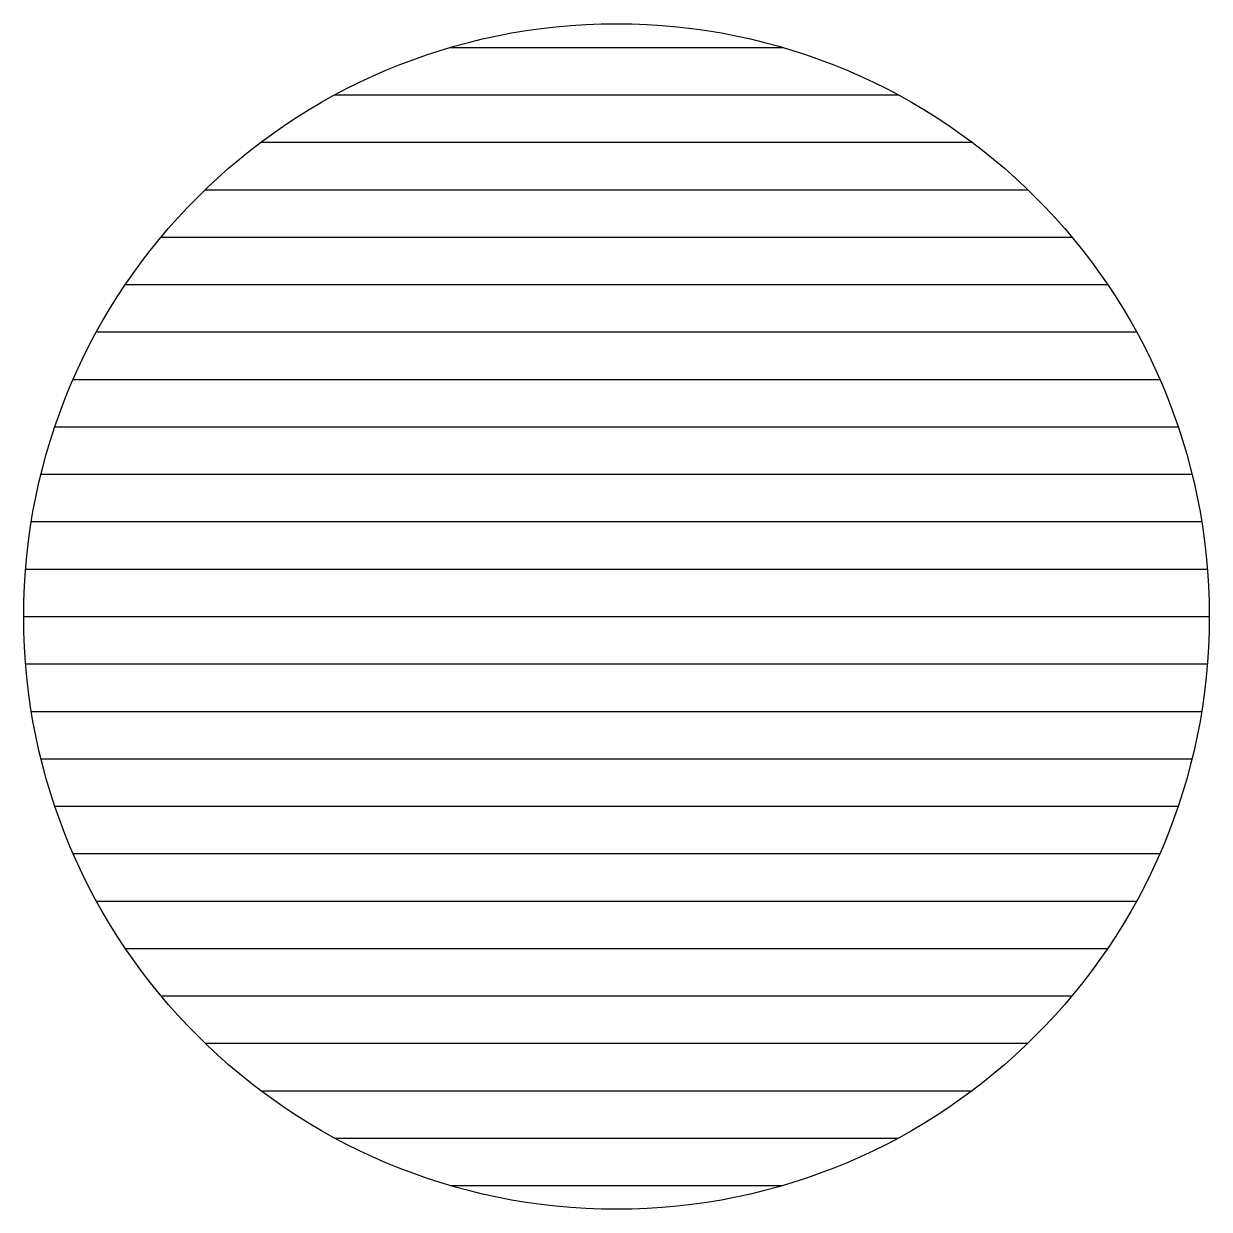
# Model space of a CAD drawing. Extents: x -0.0469 to 0.0469, y -0.0469 to 0.0469.
import ezdxf

# ---------------------------------------------------------------- set-up
doc = ezdxf.new("R2010")
doc.units = 0
doc.layers.get('0').update_dxf_attribs({"linetype": 'CONTINUOUS'})

msp = doc.modelspace()

# ---------------------------------------------------------------- linework, layer by layer
at = {"color": 0}
for p, q in [((-0.013143, 0.045), (0.013143, 0.045)), ((-0.022275, 0.04125), (0.022275, 0.04125)), ((-0.028133, 0.0375), (0.028133, 0.0375)), ((-0.032537, 0.03375), (0.032537, 0.03375)), ((-0.036024, 0.03), (0.036024, 0.03)), ((-0.038842, 0.02625), (0.038842, 0.02625)), ((-0.041128, 0.0225), (0.041128, 0.0225)), ((-0.042967, 0.01875), (0.042967, 0.01875)), ((-0.044415, 0.015), (0.044415, 0.015)), ((-0.04551, 0.01125), (0.04551, 0.01125)), ((-0.046276, 0.0075), (0.046276, 0.0075)), ((-0.04673, 0.00375), (0.04673, 0.00375)), ((-0.04688, 0), (0.04688, 0)), ((-0.04673, -0.00375), (0.04673, -0.00375)), ((-0.046276, -0.0075), (0.046276, -0.0075)), ((-0.04551, -0.01125), (0.04551, -0.01125)), ((-0.044415, -0.015), (0.044415, -0.015)), ((-0.042967, -0.01875), (0.042967, -0.01875)), ((-0.041128, -0.0225), (0.041128, -0.0225)), ((-0.038842, -0.02625), (0.038842, -0.02625)), ((-0.036024, -0.03), (0.036024, -0.03)), ((-0.032537, -0.03375), (0.032537, -0.03375)), ((-0.028133, -0.0375), (0.028133, -0.0375)), ((-0.022275, -0.04125), (0.022275, -0.04125)), ((-0.013143, -0.045), (0.013143, -0.045))]:
    msp.add_line(p, q, dxfattribs=at)
msp.add_circle((0, 0), 0.04688, dxfattribs=at)

doc.saveas('drawing.dxf')
